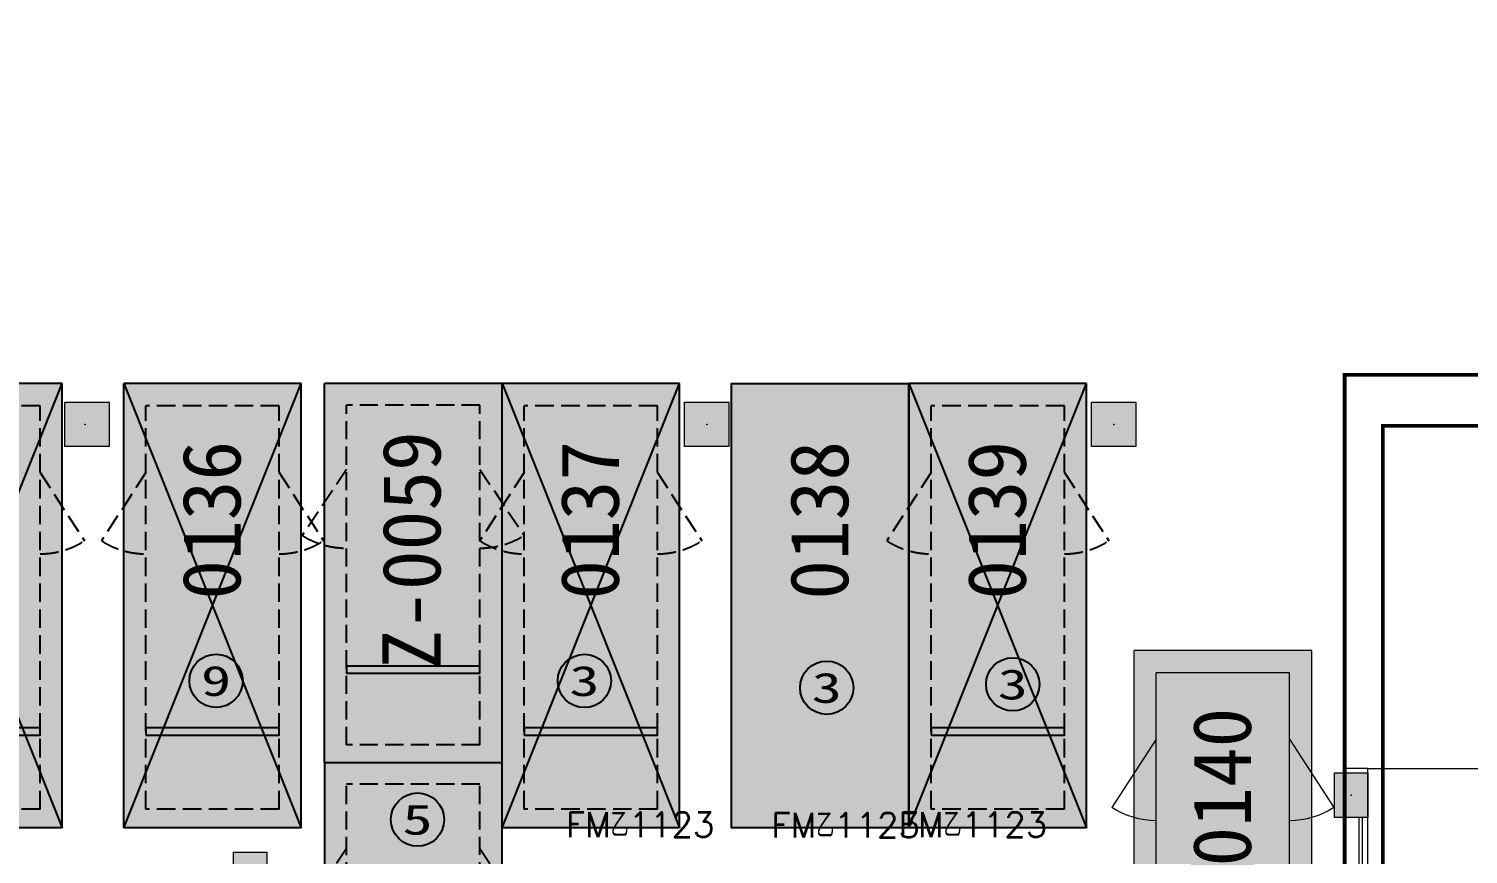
# Model space of a CAD drawing. Extents: x -264757 to 86229, y 4049843 to 4347093.
# Drawn here: x -46952 to -27500, y 4227551 to 4238703 of the extents above; entities that cross this region are included whole.
import ezdxf
from ezdxf.enums import TextEntityAlignment as Align

# ---------------------------------------------------------------- set-up
doc = ezdxf.new("R2010")
doc.units = 0
doc.header["$LTSCALE"] = 1000
doc.header["$MEASUREMENT"] = 0
doc.linetypes.add('AX-01DK-PB01$1$A-001-车位参照B1$0$A-001-车位参照B1$0$A-001-车位参照B1$0$A-H4-001-基本图形$0$A-001-车位B1$0$DASH', pattern=[0.35, 0.25, -0.1])
doc.linetypes.add('DASH', pattern=[0.35, 0.25, -0.1])
doc.layers.add('AX-01DK-PB01$0$AX-001DK-01-PB01-02$0$A-3-WinF(Text)', color=8, linetype='Continuous', plot=False)
for name, color, linetype in [('不利因素1-紧邻消火栓', 7, 'Continuous'), ('不利因素3-紧邻房间出入口', 7, 'Continuous'), ('不利因素5-单面靠墙', 7, 'Continuous'), ('不可售车位', 255, 'Continuous'), ('大车位', 7, 'Continuous'), ('子母车位', 7, 'Continuous'), ('普通车位', 7, 'Continuous')]:
    doc.layers.add(name, color=color, linetype=linetype)
doc.layers.add('无关图层', color=8, linetype='Continuous', lineweight=0)
doc.layers.add('车位归属楼栋范围线', color=7, linetype='Continuous', true_color=0x19e6c7)
doc.styles.add('AX-01DK-PB01$0$AX-001DK-01-PB01-02$0$_TCH_WINDOW', font='SIMPLEX', dxfattribs={"bigfont": 'GBCBIG'})
doc.styles.add('AX-ACK-BIANH1$0$黑体', font='simhei.ttf')
doc.styles.add('SX-ACK-PB01-WNC-ALL$0$黑体', font='simhei.ttf')
doc.styles.add('黑体', font='simhei.ttf')

# ---------------------------------------------------------------- blocks, each defined once
blk = doc.blocks.new('A$C741380cb')
at = {"layer": '子母车位', "true_color": 0x0617f9}
h = blk.add_hatch(color=5, dxfattribs=at)
h.dxf.hatch_style = 1
h.paths.add_polyline_path([(2400, 0), (2400, -10400), (0, -10400), (0, 0)])
blk = doc.blocks.new('子母车位1')
at = {"layer": '子母车位', "color": 8, "linetype": 'AX-01DK-PB01$1$A-001-车位参照B1$0$A-001-车位参照B1$0$A-001-车位参照B1$0$A-H4-001-基本图形$0$A-001-车位B1$0$DASH'}
for p, q in [((330318, -478521), (332118, -478521)), ((330318, -478521), (330318, -483071, 0)), ((332118, -478521), (332118, -483071, 0)), ((330318, -483071, 0), (332118, -483071, 0)), ((330318, -483621, 0), (332118, -483621, 0)), ((330318, -483621, 0), (330318, -488371)), ((332118, -483621, 0), (332118, -488371)), ((330318, -488371), (332118, -488371))]:
    blk.add_line(p, q, dxfattribs=at)
at = {"layer": '子母车位', "color": 83}
for p, q in [((330018, -483371, 0), (330018, -488671)), ((330018, -483371, 0), (332418, -483371, 0)), ((332418, -483371, 0), (332418, -488671)), ((330018, -488671), (332418, -488671))]:
    blk.add_line(p, q, dxfattribs=at)
blk.add_lwpolyline([(332418, -478271), (330018, -478271), (330018, -483371), (332418, -483371)], close=True, dxfattribs=at)
at = {"layer": '子母车位'}
blk.add_lwpolyline([(332118, -479521), (330318, -479521), (330318, -479621), (332118, -479621)], close=True, dxfattribs=at)
at = {"layer": '子母车位', "linetype": 'AX-01DK-PB01$1$A-001-车位参照B1$0$A-001-车位参照B1$0$A-001-车位参照B1$0$A-H4-001-基本图形$0$A-001-车位B1$0$DASH'}
for points in [[(330318, -482171), (329718, -481249)], [(332118, -482171), (332718, -481249)]]:
    blk.add_lwpolyline(points, dxfattribs=at)
at = {"layer": '子母车位', "elevation": 0}
blk.add_lwpolyline([(332118, -484621), (330318, -484621), (330318, -484721), (332118, -484721)], close=True, dxfattribs=at)
at = {"layer": '子母车位', "linetype": 'AX-01DK-PB01$1$A-001-车位参照B1$0$A-001-车位参照B1$0$A-001-车位参照B1$0$A-H4-001-基本图形$0$A-001-车位B1$0$DASH', "elevation": 0}
for points in [[(330318, -487471), (329718, -486549)], [(332118, -487471), (332718, -486549)]]:
    blk.add_lwpolyline(points, dxfattribs=at)
at = {"layer": '子母车位', "linetype": 'AX-01DK-PB01$1$A-001-车位参照B1$0$A-001-车位参照B1$0$A-001-车位参照B1$0$A-H4-001-基本图形$0$A-001-车位B1$0$DASH'}
for centre, start, end in [((330318, -482171, 0), 89.9997, 123.0554), ((332118, -482171, 0), 56.9439, 89.9997), ((330318, -487471), 89.9997, 123.0554), ((332118, -487471), 56.9439, 89.9997)]:
    blk.add_arc(centre, 1100, start, end, dxfattribs=at)
at = {"layer": '子母车位', "rotation": 179.9996583709065}
blk.add_blockref('A$C741380cb', (332418, -488671), dxfattribs=at)
blk = doc.blocks.new('子母车位2')
at = {"layer": '子母车位', "xscale": 1.000000693082614, "yscale": 0.9664691433954647, "rotation": 180.0003416290934}
blk.add_blockref('子母车位1', (332421, -475033, 0), dxfattribs=at)
blk = doc.blocks.new('A$C7e5eb487')
at = {"layer": '普通车位', "true_color": 0xf18f8e}
h = blk.add_hatch(color=11, dxfattribs=at)
h.dxf.hatch_style = 1
h.paths.add_polyline_path([(2400, 0), (2400, -5300), (0, -5300), (0, 0)])
blk = doc.blocks.new('普通车位')
at = {"layer": '无关图层'}
for p, q in [((-2.253, 3.186), (0.077, 3.764)), ((1.352, -1.38), (0.077, 3.764)), ((-1.889, 2.967), (-0.142, 3.4)), ((1.001, -1.21), (-0.142, 3.4)), ((-0.977, -1.958), (-2.253, 3.186)), ((-0.746, -1.643), (-1.889, 2.967)), ((-0.746, -1.643), (1.001, -1.21)), ((-0.977, -1.958), (1.352, -1.38))]:
    blk.add_line(p, q, dxfattribs=at)
for points in [[(0.074, 2.527), (0.879, 1.777)], [(-1.673, 2.094), (-2.033, 1.054)]]:
    blk.add_lwpolyline(points, dxfattribs=at)
blk.add_lwpolyline([(0.76, -0.239), (-0.987, -0.673), (-1.011, -0.575), (0.736, -0.142)], close=True, dxfattribs=at)
for centre, start, end in [((0.074, 2.527), 283.9287, 316.9845), ((-1.673, 2.094), 250.873, 283.9287)]:
    blk.add_arc(centre, 1.1, start, end, dxfattribs=at)
at = {"layer": '普通车位', "xscale": -0.0009999999999999812, "yscale": 0.0009999999999999812, "zscale": 0.0009999999999999812, "rotation": 13.92873520577783}
blk.add_blockref('A$C7e5eb487', (0.077, 3.764), dxfattribs=at)
blk = doc.blocks.new('大车位1')
at = {"layer": '大车位', "true_color": 0xe806f9}
h = blk.add_hatch(color=6, dxfattribs=at)
h.dxf.hatch_style = 1
h.paths.add_polyline_path([(2400, 6000), (2400, 0), (0, 0), (0, 6000)])
at = {"layer": '大车位', "color": 83}
for p, q in [((0, 0), (0, 6000, 0)), ((2400, 6000, 0), (0, 6000, 0)), ((2400, 0), (2400, 6000, 0)), ((2400, 0), (0, 0))]:
    blk.add_line(p, q, dxfattribs=at)
at = {"layer": '大车位', "color": 8, "linetype": 'AX-01DK-PB01$1$A-001-车位参照B1$0$A-001-车位参照B1$0$A-001-车位参照B1$0$A-H4-001-基本图形$0$A-001-车位B1$0$DASH'}
for p, q in [((2100, 5700, 0), (300, 5700, 0)), ((300, 250), (300, 5700, 0)), ((2100, 250), (2100, 5700, 0)), ((2100, 250), (300, 250))]:
    blk.add_line(p, q, dxfattribs=at)
at = {"layer": '大车位', "color": 83, "elevation": 0}
blk.add_lwpolyline([(0, 6000), (2400, 0)], dxfattribs=at)
at = {"layer": '大车位', "color": 83}
blk.add_lwpolyline([(0, 0), (2400, 6000)], dxfattribs=at)
at = {"layer": '大车位', "linetype": 'AX-01DK-PB01$1$A-001-车位参照B1$0$A-001-车位参照B1$0$A-001-车位参照B1$0$A-H4-001-基本图形$0$A-001-车位B1$0$DASH'}
for points in [[(300, 4800), (-300, 3878)], [(2100, 4800), (2700, 3878)]]:
    blk.add_lwpolyline(points, dxfattribs=at)
at = {"layer": '大车位'}
blk.add_lwpolyline([(300, 1250), (2100, 1250), (2100, 1350), (300, 1350)], close=True, dxfattribs=at)
at = {"layer": '大车位', "linetype": 'AX-01DK-PB01$1$A-001-车位参照B1$0$A-001-车位参照B1$0$A-001-车位参照B1$0$A-H4-001-基本图形$0$A-001-车位B1$0$DASH'}
for centre, start, end in [((300, 4800, 0), 236.9443, 270), ((2100, 4800, 0), 270, 303.0557)]:
    blk.add_arc(centre, 1100, start, end, dxfattribs=at)
blk = doc.blocks.new('sadfsadfasf')
at = {"layer": '不可售车位', "true_color": 0x757b8a}
h = blk.add_hatch(color=8, dxfattribs=at)
h.dxf.hatch_style = 1
h.paths.add_polyline_path([(2400, 6000), (2400, 0), (0, 0), (0, 6000)])
at = {"layer": '不可售车位', "color": 8, "true_color": 0x757b8a}
blk.add_lwpolyline([(2400, 6000), (2400, 0), (0, 0), (0, 6000)], close=True, dxfattribs=at)
blk = doc.blocks.new('20200722.21175556')
at = {"layer": '不利因素1-紧邻消火栓', "true_color": 0x3c6a45}
h = blk.add_hatch(color=97, dxfattribs=at)
h.dxf.hatch_style = 1
edge = h.paths.add_edge_path()
edge.add_arc((360, 360), 360, 0, 360)
at = {"layer": '不利因素1-紧邻消火栓'}
blk.add_circle((360, 360), 360, dxfattribs=at)
at = {"layer": '不利因素1-紧邻消火栓', "style": '黑体', "width": 1.390625}
blk.add_text('9', height=407, dxfattribs=at).set_placement((156, 156), (564, 156), align=Align.FIT)
blk = doc.blocks.new('SX-ACK-PB01-WNC-ALL$0$20200722.21182536')
at = {"layer": '不利因素3-紧邻房间出入口', "true_color": 0xe4d218}
h = blk.add_hatch(color=52, dxfattribs=at)
h.dxf.hatch_style = 1
edge = h.paths.add_edge_path()
edge.add_arc((360, 360), 360, 0, 360)
at = {"layer": '不利因素3-紧邻房间出入口'}
blk.add_circle((360, 360), 360, dxfattribs=at)
at = {"layer": '不利因素3-紧邻房间出入口', "style": 'SX-ACK-PB01-WNC-ALL$0$黑体', "width": 1.390625}
blk.add_text('3', height=407, dxfattribs=at).set_placement((156, 156), (564, 156), align=Align.FIT)
blk = doc.blocks.new('SX-ACK-PB01-WNC-ALL$0$20200722.21183209')
at = {"layer": '不利因素5-单面靠墙', "true_color": 0x6d711d}
h = blk.add_hatch(color=66, dxfattribs=at)
h.dxf.hatch_style = 1
edge = h.paths.add_edge_path()
edge.add_arc((360, 360), 360, 0, 360)
at = {"layer": '不利因素5-单面靠墙'}
blk.add_circle((360, 360), 360, dxfattribs=at)
at = {"layer": '不利因素5-单面靠墙', "style": 'SX-ACK-PB01-WNC-ALL$0$黑体', "width": 1.390625}
blk.add_text('5', height=407, dxfattribs=at).set_placement((156, 156), (564, 156), align=Align.FIT)
blk = doc.blocks.new('SX-CK-PB001-WNC$1$20211103.13313578')
at = {"layer": '无关图层'}
h = blk.add_hatch(color=256, dxfattribs=at)
h.dxf.hatch_style = 1
h.paths.add_polyline_path([(0, 600), (450, 600), (450, 0), (0, 0)])
blk.add_lwpolyline([(0, 600), (450, 600), (450, 0), (0, 0)], close=True, dxfattribs=at)
blk.add_point((225, 300), dxfattribs=at)
blk = doc.blocks.new('AX-01DK-PB01$0$$DorLib2D$00000001')
at = {"layer": '无关图层'}
for p, q in [((0.45, 0.975), (0.5, 0.975)), ((0.45, 0), (0.45, 0.975)), ((0.5, 0), (0.5, 0.975)), ((0.5, 0), (0.45, 0))]:
    blk.add_line(p, q, dxfattribs=at)
at = {"layer": '无关图层', "lineweight": 13}
blk.add_arc((0.475, 0), 0.975, 91.4693, 180, dxfattribs=at)

msp = doc.modelspace()

# ---------------------------------------------------------------- hatches: boundary and pattern name
at = {"layer": '无关图层'}
h = msp.add_hatch(color=256, dxfattribs=at)
h.dxf.hatch_style = 1
h.paths.add_polyline_path([(-46464.6, 4233658), (-45864.6, 4233658), (-45864.6, 4233058), (-46464.6, 4233058)])
h = msp.add_hatch(color=256, dxfattribs=at)
h.dxf.hatch_style = 1
h.paths.add_polyline_path([(-38089.6, 4233658), (-37489.6, 4233658), (-37489.6, 4233058), (-38089.6, 4233058)])
h = msp.add_hatch(color=256, dxfattribs=at)
h.dxf.hatch_style = 1
h.paths.add_polyline_path([(-32589.6, 4233658), (-31989.6, 4233658), (-31989.6, 4233058), (-32589.6, 4233058)])

# ---------------------------------------------------------------- linework, layer by layer
for p, q in [((-29155.1, 4228708), (-29152, 4223508)), ((-28855, 4228708), (-29155.1, 4228708)), ((-28852, 4223508), (-28855, 4228708)), ((-28854.9, 4228707.9), (-23346.3, 4228708.2)), ((-28854.9, 4210108), (-28854.9, 4228707.9)), ((-28978.5, 4228048.3), (-28978.7, 4223808.2)), ((-28928.3, 4228048.3), (-28978.5, 4228048.3)), ((-28928.6, 4223808.2), (-28928.3, 4228048.3))]:
    msp.add_line(p, q, dxfattribs=at)
for points in [[(-46464.6, 4233658), (-45864.6, 4233658), (-45864.6, 4233058), (-46464.6, 4233058)], [(-38089.6, 4233658), (-37489.6, 4233658), (-37489.6, 4233058), (-38089.6, 4233058)], [(-32589.6, 4233658), (-31989.6, 4233658), (-31989.6, 4233058), (-32589.6, 4233058)]]:
    msp.add_lwpolyline(points, close=True, dxfattribs=at)
for p in [(-46189.6, 4233358), (-37789.6, 4233358), (-32289.6, 4233358)]:
    msp.add_point(p, dxfattribs=at)
at = {"layer": '车位归属楼栋范围线', "linetype": 'DASH', "ltscale": 5, "const_width": 50}
msp.add_lwpolyline([(-88756.2, 4198328), (-43982.8, 4198328), (-43982.8, 4194208), (-40374.5, 4194208), (-40374.5, 4198433.4), (-33056.5, 4198433.4), (-33056.5, 4204787.6), (-29169.3, 4204787.6), (-29169.3, 4234026.6), (-25762.5, 4234026.6), (-25762.4, 4245014.4), (-69839.9, 4245014.4), (-69839.9, 4229878), (-88756.2, 4229878)], close=True, dxfattribs=at)
at = {"layer": '车位归属楼栋范围线', "linetype": 'DASH', "ltscale": 5}
msp.add_lwpolyline([(12047.6, 4225008, 50, 50, 0), (5655.4, 4225008.1, 50, 50, 0), (5655.4, 4244914.1, 50, 50, 0), (-13339.7, 4244914.1, 50, 50, 0), (-13339.7, 4240463.8, 50, 50, 0), (-18028.6, 4240463.8, 50, 50, 0), (-18028.6, 4233340, 50, 50, 0), (-28653.9, 4233340, 50, 50, 0), (-28653.9, 4215609.5, 50, 50, 0), (-44540.8, 4215609.5, 50, 50, 0), (-44540.8, 4220701.8, 50, 50, 0), (-47318.2, 4220701.8, 50, 50, 0), (-47318.2, 4215647.7, 50, 50, 0), (-52900.5, 4215647.7, 50, 50, 0), (-52900.5, 4209564.5, 50, 50, 0), (-54208.1, 4209564.5, 50, 50, 0), (-54208.1, 4198183, 50, 50, 0)], format="xyseb", dxfattribs=at)

# ---------------------------------------------------------------- block references
at = {"layer": '不可售车位'}
msp.add_blockref('sadfsadfasf', (-37456.8, 4227908.4, 0), dxfattribs=at)
at = {"layer": '大车位'}
for p in [(-48899.5, 4227908.4, 0), (-45669.2, 4227908.4, 0), (-40556.8, 4227908.4, 0), (-35056.8, 4227908.4, 0)]:
    msp.add_blockref('大车位1', p, dxfattribs=at)
at = {"layer": '子母车位'}
msp.add_blockref('子母车位2', (-42956.8, 4236658.4, 0), dxfattribs=at)
at = {"layer": '无关图层'}
for name, p in [('20200722.21175556', (-44780.6, 4229533.8, 0)), ('SX-ACK-PB01-WNC-ALL$0$20200722.21182536', (-39803.2, 4229532.1, 0)), ('SX-ACK-PB01-WNC-ALL$0$20200722.21182536', (-36528.4, 4229439.9, 0)), ('SX-ACK-PB01-WNC-ALL$0$20200722.21182536', (-34014.7, 4229486, 0)), ('SX-CK-PB001-WNC$1$20211103.13313578', (-29304.6, 4228048.2)), ('SX-ACK-PB01-WNC-ALL$0$20200722.21183209', (-42058.5, 4227658.6, 0)), ('SX-CK-PB001-WNC$1$20211103.13313578', (-44184.6, 4226978.2))]:
    msp.add_blockref(name, p, dxfattribs=at)
ref = msp.add_blockref('AX-01DK-PB01$0$$DorLib2D$00000001', (-38755.2, 4227378), dxfattribs=dict(at, xscale=1100, yscale=-1100, zscale=200, rotation=359.999999999903))
ref.add_attrib('A', 'FM乙1123', (-39695.8, 4227782.9), dxfattribs={"layer": 'AX-01DK-PB01$0$AX-001DK-01-PB01-02$0$A-3-WinF(Text)', "height": 337.59, "style": 'AX-01DK-PB01$0$AX-001DK-01-PB01-02$0$_TCH_WINDOW'})
ref = msp.add_blockref('AX-01DK-PB01$0$$DorLib2D$00000001', (-35857.7, 4227378), dxfattribs=dict(at, xscale=1100, yscale=-1100, zscale=200, rotation=359.9999999999605))
ref.add_attrib('A', 'FM乙1123', (-36918, 4227774.4), dxfattribs={"layer": 'AX-01DK-PB01$0$AX-001DK-01-PB01-02$0$A-3-WinF(Text)', "height": 337.59, "style": 'AX-01DK-PB01$0$AX-001DK-01-PB01-02$0$_TCH_WINDOW'})
ref = msp.add_blockref('AX-01DK-PB01$0$$DorLib2D$00000001', (-34156.6, 4227378), dxfattribs=dict(at, xscale=1100, yscale=1100, zscale=200, rotation=180))
ref.add_attrib('A', 'FM乙1123', (-35197.9, 4227782.9), dxfattribs={"layer": 'AX-01DK-PB01$0$AX-001DK-01-PB01-02$0$A-3-WinF(Text)', "height": 337.59, "style": 'AX-01DK-PB01$0$AX-001DK-01-PB01-02$0$_TCH_WINDOW'})
at = {"layer": '普通车位', "extrusion": (0, 0, -1), "xscale": 1000.000000000011, "yscale": 1000.000000000011, "zscale": -1000.000000000011, "rotation": 346.0712647942222}
msp.add_blockref('普通车位', (31034.3, 4226668.7), dxfattribs=at)

# ---------------------------------------------------------------- texts
at = {"layer": '无关图层', "style": 'AX-ACK-BIANH1$0$黑体'}
for s, p in [('Z-0059', (-41387.6, 4230046.5, 0)), ('0136', (-44090.1, 4230989.4)), ('0137', (-38977.7, 4230989.4, 0)), ('0138', (-35877.7, 4230989.4)), ('0139', (-33477.7, 4230989.4)), ('0140', (-30435.5, 4227384.4, 0))]:
    msp.add_text(s, height=788.61, rotation=90, dxfattribs=at).set_placement(p)

doc.saveas('drawing.dxf')
